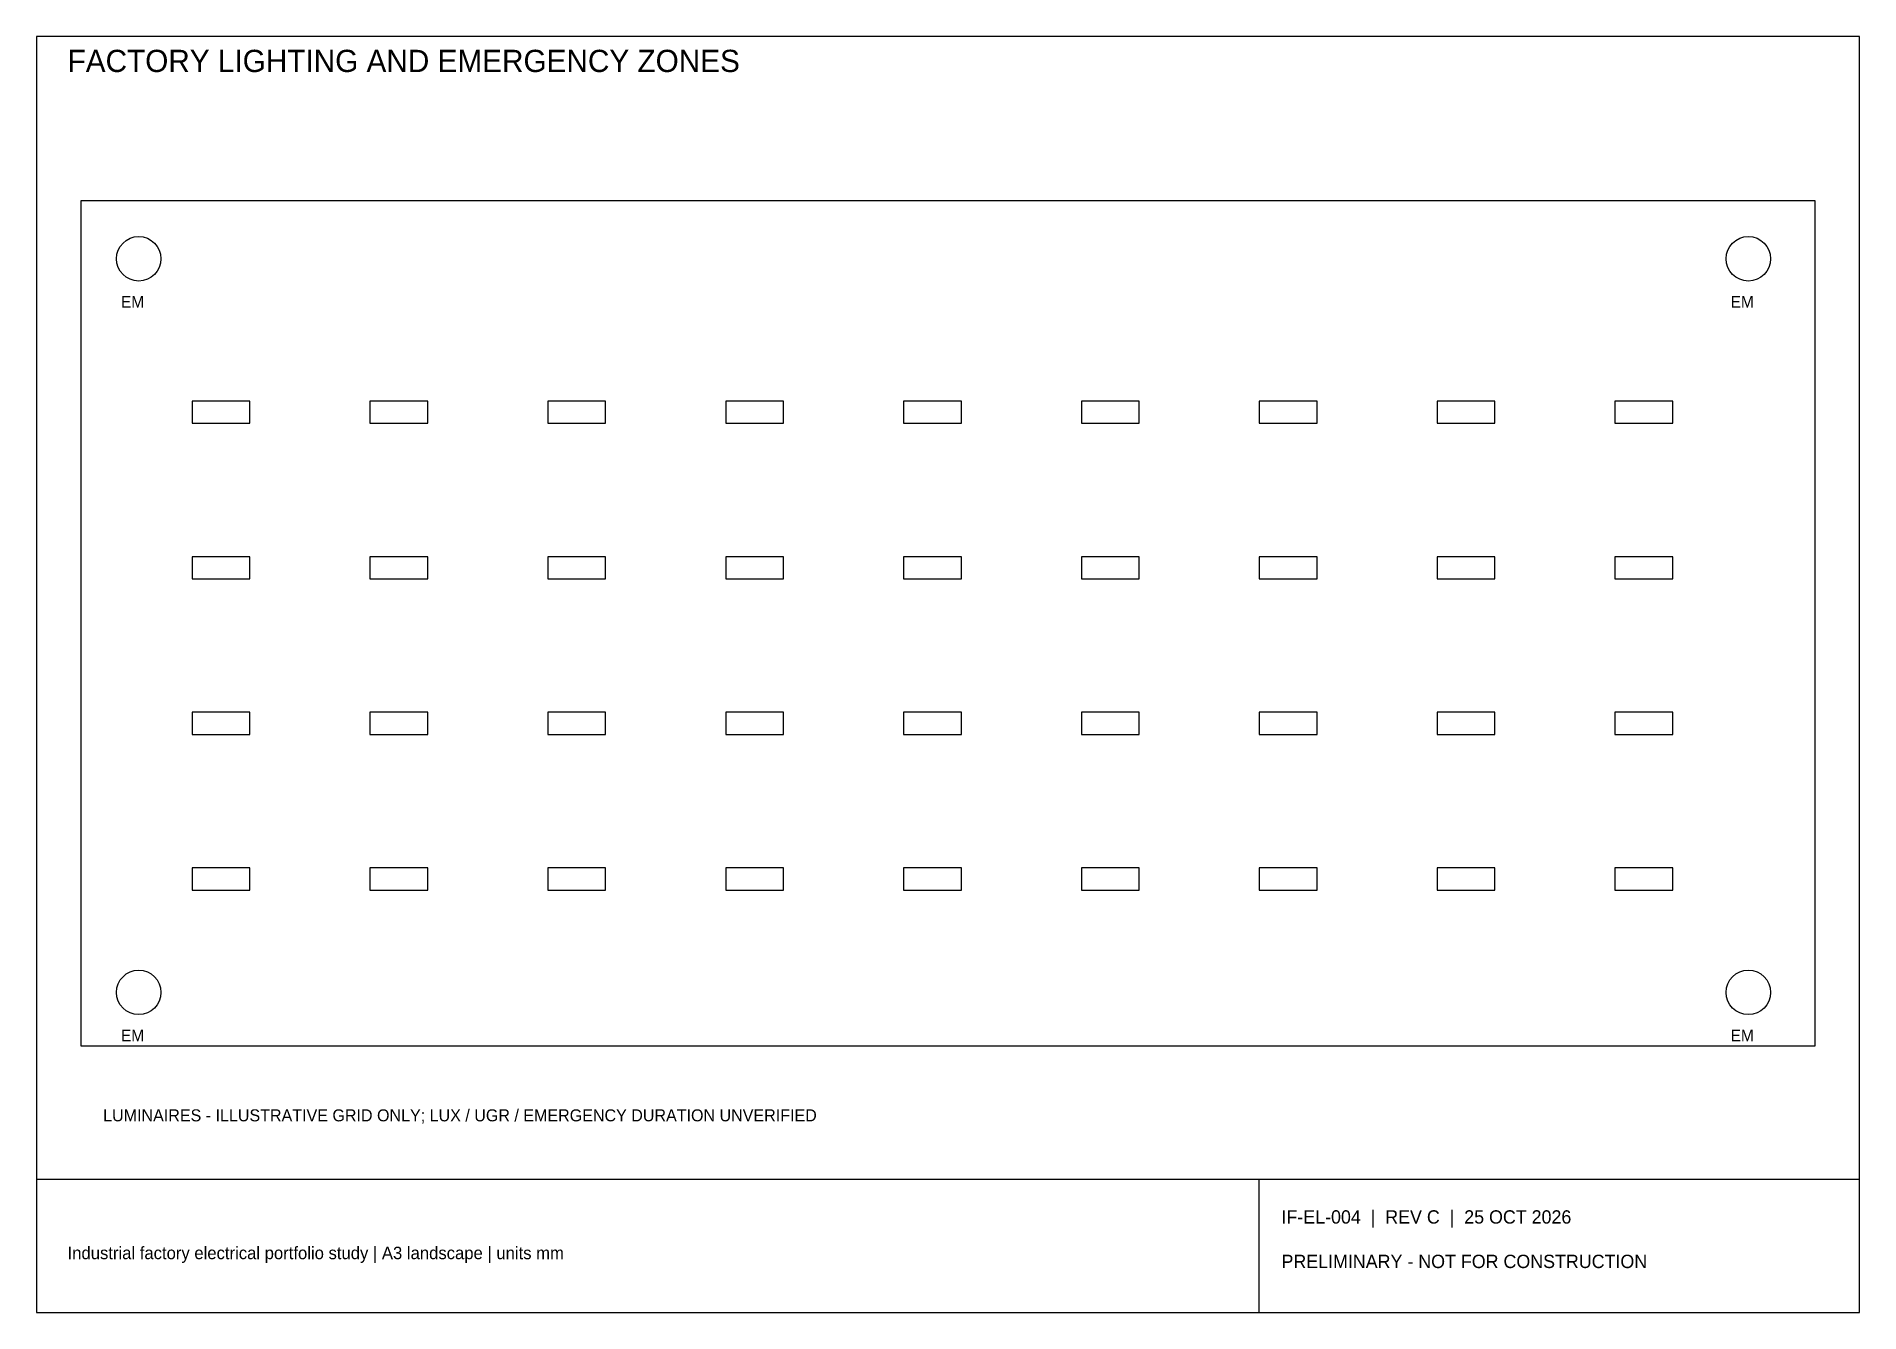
# Model space of a CAD drawing. Header units: millimetres. Extents: x 5 to 415, y 5 to 292.
import ezdxf

# ---------------------------------------------------------------- set-up
doc = ezdxf.new("R2010")
doc.units = ezdxf.units.MM
for name, color, linetype in [('ANNOT', 7, 'Continuous'), ('BORDER', 7, 'Continuous'), ('EQUIPMENT', 3, 'Continuous'), ('SAFETY', 2, 'Continuous')]:
    doc.layers.add(name, color=color, linetype=linetype)

msp = doc.modelspace()

# ---------------------------------------------------------------- linework, layer by layer
at = {"layer": 'BORDER'}
for p, q in [((5, 35), (415, 35)), ((280, 5), (280, 35))]:
    msp.add_line(p, q, dxfattribs=at)
msp.add_lwpolyline([(5, 5), (415, 5), (415, 292), (5, 292)], close=True, dxfattribs=at)
at = {"layer": 'EQUIPMENT'}
for points in [[(15, 65), (405, 65), (405, 255), (15, 255)], [(40, 205), (53, 205), (53, 210), (40, 210)], [(80, 205), (93, 205), (93, 210), (80, 210)], [(120, 205), (133, 205), (133, 210), (120, 210)], [(160, 205), (173, 205), (173, 210), (160, 210)], [(200, 205), (213, 205), (213, 210), (200, 210)], [(240, 205), (253, 205), (253, 210), (240, 210)], [(280, 205), (293, 205), (293, 210), (280, 210)], [(320, 205), (333, 205), (333, 210), (320, 210)], [(360, 205), (373, 205), (373, 210), (360, 210)], [(40, 170), (53, 170), (53, 175), (40, 175)], [(80, 170), (93, 170), (93, 175), (80, 175)], [(120, 170), (133, 170), (133, 175), (120, 175)], [(160, 170), (173, 170), (173, 175), (160, 175)], [(200, 170), (213, 170), (213, 175), (200, 175)], [(240, 170), (253, 170), (253, 175), (240, 175)], [(280, 170), (293, 170), (293, 175), (280, 175)], [(320, 170), (333, 170), (333, 175), (320, 175)], [(360, 170), (373, 170), (373, 175), (360, 175)], [(40, 135), (53, 135), (53, 140), (40, 140)], [(80, 135), (93, 135), (93, 140), (80, 140)], [(120, 135), (133, 135), (133, 140), (120, 140)], [(160, 135), (173, 135), (173, 140), (160, 140)], [(200, 135), (213, 135), (213, 140), (200, 140)], [(240, 135), (253, 135), (253, 140), (240, 140)], [(280, 135), (293, 135), (293, 140), (280, 140)], [(320, 135), (333, 135), (333, 140), (320, 140)], [(360, 135), (373, 135), (373, 140), (360, 140)], [(40, 100), (53, 100), (53, 105), (40, 105)], [(80, 100), (93, 100), (93, 105), (80, 105)], [(120, 100), (133, 100), (133, 105), (120, 105)], [(160, 100), (173, 100), (173, 105), (160, 105)], [(200, 100), (213, 100), (213, 105), (200, 105)], [(240, 100), (253, 100), (253, 105), (240, 105)], [(280, 100), (293, 100), (293, 105), (280, 105)], [(320, 100), (333, 100), (333, 105), (320, 105)], [(360, 100), (373, 100), (373, 105), (360, 105)]]:
    msp.add_lwpolyline(points, close=True, dxfattribs=at)
for centre in [(28, 242), (390, 242), (28, 77), (390, 77)]:
    msp.add_circle(centre, 5, dxfattribs=at)

# ---------------------------------------------------------------- texts
at = {"layer": 'ANNOT'}
for s, height, p in [('FACTORY LIGHTING AND EMERGENCY ZONES', 5, (12, 284)), ('EM', 2.6, (24, 231)), ('EM', 2.6, (386, 231)), ('EM', 2.6, (24, 66)), ('EM', 2.6, (386, 66)), ('IF-EL-004  |  REV C  |  25 OCT 2026', 3, (285, 25)), ('Industrial factory electrical portfolio study | A3 landscape | units mm', 2.8, (12, 17))]:
    msp.add_text(s, height=height, dxfattribs=at).set_placement(p)
at = {"layer": 'SAFETY'}
for s, height, p in [('LUMINAIRES - ILLUSTRATIVE GRID ONLY; LUX / UGR / EMERGENCY DURATION UNVERIFIED', 2.7, (20, 48)), ('PRELIMINARY - NOT FOR CONSTRUCTION', 3, (285, 15))]:
    msp.add_text(s, height=height, dxfattribs=at).set_placement(p)

doc.saveas('drawing.dxf')
